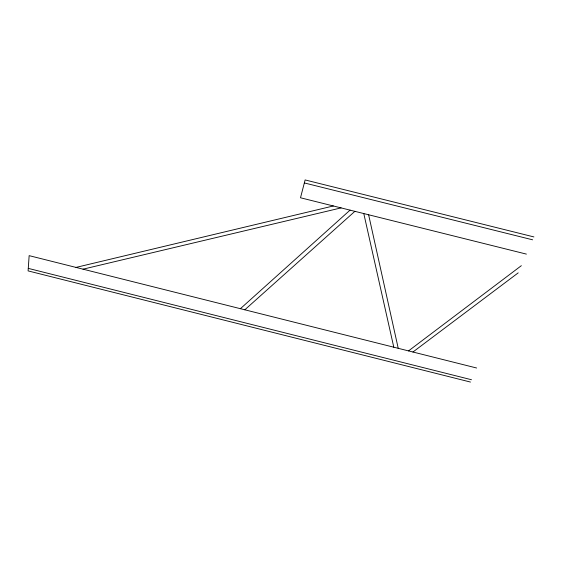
<?xml version="1.0" encoding="UTF-8"?>
<svg xmlns="http://www.w3.org/2000/svg" width="562" height="562" viewBox="0 0 562 562"><rect width="100%" height="100%" fill="white"/><g stroke="black" fill="none" stroke-linecap="round" stroke-linejoin="round"><path stroke-width="0.84" d="M240.403 308.693L350.056 210.132M244.814 309.803L354.889 211.333M408.518 350.906L521.332 265.685M412.951 352.016L518.199 272.865M75.996 267.414L333.364 205.966M83.028 269.177L341.092 207.898M533.9 236.925L305.124 179.938L300.501 197.775L526.397 254.108M304.344 182.938L532.636 239.819M476.632 368.005L29.147 255.647L28.1 270.898L470.485 382.062M28.276 268.376L471.504 379.743M363.783 213.553L393.793 347.204M368.616 214.761L398.226 348.321"/></g></svg>
